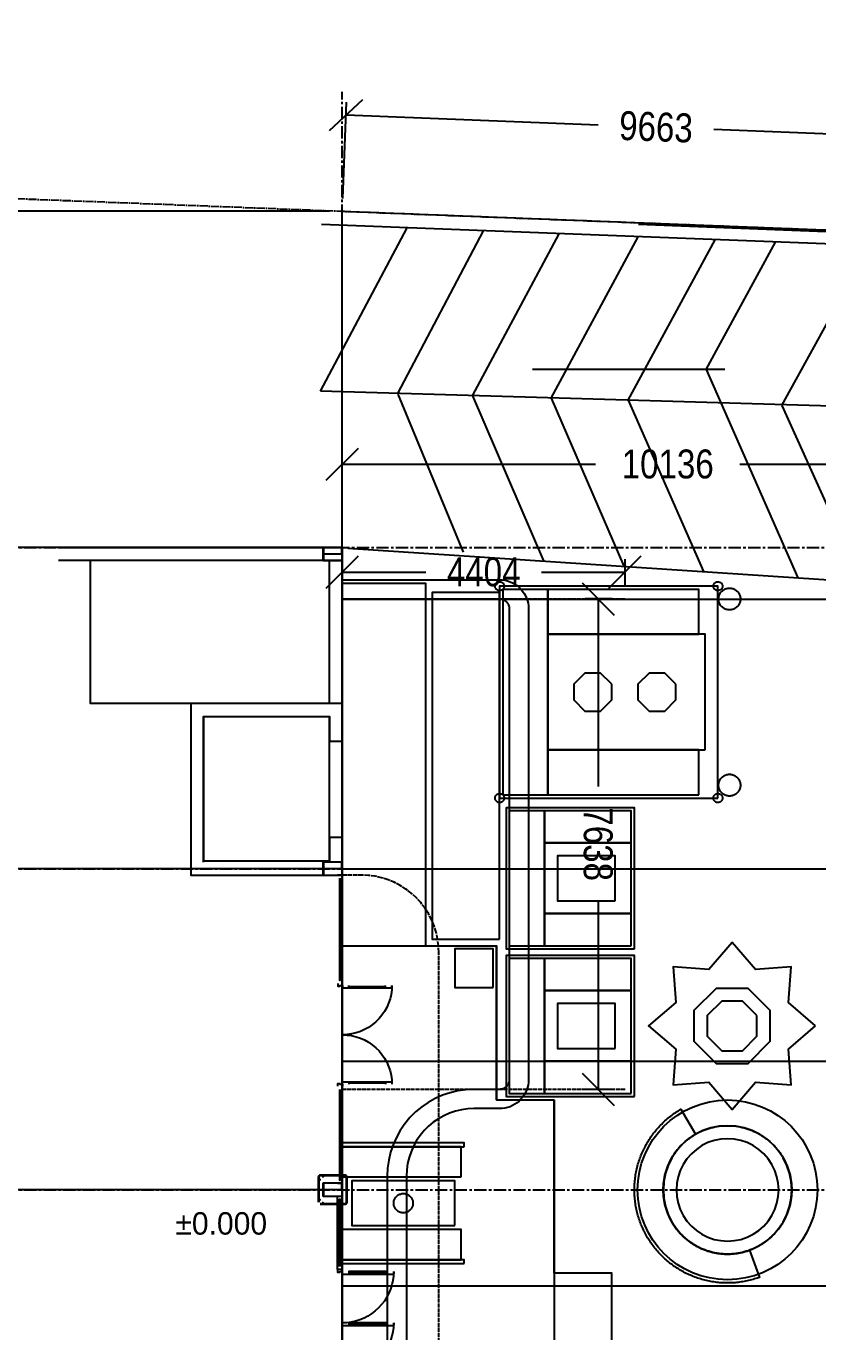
# Model space of a CAD drawing. Header units: millimetres. Extents: x -74219 to 26724, y -11313 to 45223.
# Drawn here: x -4925 to 7407, y 24885 to 45223 of the extents above; entities that cross this region are included whole.
import ezdxf

# ---------------------------------------------------------------- set-up
doc = ezdxf.new("R2010")
doc.units = ezdxf.units.MM
for name, pattern in [('CENTER', [5.08, 3.175, -0.635, 0.635, -0.635]), ('DASHDOT', [3.556, 2.54, -0.508, 0, -0.508]), ('DASHED', [1.524, 1.27, -0.254])]:
    doc.linetypes.add(name, pattern=pattern)
for name, color, linetype in [('SMK-ABOVE', 5, 'DASHED'), ('SMK-BLDG', 7, 'CONTINUOUS'), ('SMK-CONTEXT', 8, 'CONTINUOUS'), ('SMK-DIMS', 7, 'CONTINUOUS'), ('SMK-DOOR', 7, 'CONTINUOUS'), ('SMK-EXIST', 30, 'CONTINUOUS'), ('SMK-GLAZ', 5, 'CONTINUOUS'), ('SMK-GRID', 8, 'CENTER'), ('SMK-LEVEL', 7, 'CONTINUOUS'), ('SMK-LOT', 1, 'DASHDOT'), ('SMK-R9-FURN', 7, 'Continuous'), ('SMK-R9-ROOF', 34, 'Continuous'), ('SMK-R9-SERV', 4, 'Continuous'), ('SMK-R9-STEPS', 8, 'Continuous'), ('SMK-R9-TENT', 1, 'Continuous'), ('SMK-R9-TREE', 3, 'Continuous'), ('SMK-ZONE', 3, 'CONTINUOUS')]:
    doc.layers.add(name, color=color, linetype=linetype)
doc.styles.add('OpenSansCondensed-Light', font='OpenSansCondensed-Light.ttf')
doc.dimstyles.new('SMK200', dxfattribs={"dimtxt": 450, "dimasz": 300, "dimexe": 200, "dimexo": 200, "dimgap": 100, "dimtad": 1, "dimdec": 0, "dimtsz": 250, "dimcen": 2.5, "dimazin": 3, "dimtfac": 1, "dimtmove": 0, "dimatfit": 3})

# ---------------------------------------------------------------- blocks, each defined once
blk = doc.blocks.new('_OBLIQUE')
at = {"color": 0, "linetype": 'BYBLOCK'}
blk.add_line((-0.5, -0.5), (0.5, 0.5), dxfattribs=at)
blk = doc.blocks.new('*D5')
for p, q in [((-200, 27100), (-10800, 27100)), ((-10600, 25125), (-10600, 27100)), ((-10600, 21350), (-10600, 23325)), ((-200, 21350), (-10800, 21350))]:
    blk.add_line(p, q)
at = {"layer": 'Defpoints'}
for p in [(0, 27100), (-10600, 21350), (0, 21350)]:
    blk.add_point(p, dxfattribs=at)
at = {"layer": 'SMK-DIMS', "xscale": 500, "yscale": 500, "rotation": 90}
for p in [(-10600, 27100), (-10600, 21350)]:
    blk.add_blockref('_OBLIQUE', p, dxfattribs=at)
at = {"layer": 'SMK-DIMS', "insert": (-10600, 24225), "char_height": 450, "attachment_point": 5, "rotation": 90, "style": 'OpenSansCondensed-Light'}
blk.add_mtext('5750', dxfattribs=at)
blk = doc.blocks.new('*D6')
for p, q in [((-200, 32100), (-10800, 32100)), ((-10600, 30500), (-10600, 32100)), ((-10600, 27100), (-10600, 28700)), ((-200, 27100), (-10800, 27100))]:
    blk.add_line(p, q)
at = {"layer": 'Defpoints'}
for p in [(0, 32100), (-10600, 27100), (0, 27100)]:
    blk.add_point(p, dxfattribs=at)
at = {"layer": 'SMK-DIMS', "xscale": 500, "yscale": 500, "rotation": 90}
for p in [(-10600, 32100), (-10600, 27100)]:
    blk.add_blockref('_OBLIQUE', p, dxfattribs=at)
at = {"layer": 'SMK-DIMS', "insert": (-10600, 29600), "char_height": 450, "attachment_point": 5, "rotation": 90, "style": 'OpenSansCondensed-Light'}
blk.add_mtext('5000', dxfattribs=at)
blk = doc.blocks.new('*D7')
for p, q in [((-200, 37100), (-10800, 37100)), ((-10600, 35500), (-10600, 37100)), ((-10600, 32100), (-10600, 33700)), ((-200, 32100), (-10800, 32100))]:
    blk.add_line(p, q)
at = {"layer": 'Defpoints'}
for p in [(0, 37100), (-10600, 32100), (0, 32100)]:
    blk.add_point(p, dxfattribs=at)
at = {"layer": 'SMK-DIMS', "xscale": 500, "yscale": 500, "rotation": 90}
for p in [(-10600, 37100), (-10600, 32100)]:
    blk.add_blockref('_OBLIQUE', p, dxfattribs=at)
at = {"layer": 'SMK-DIMS', "insert": (-10600, 34600), "char_height": 450, "attachment_point": 5, "rotation": 90, "style": 'OpenSansCondensed-Light'}
blk.add_mtext('5000', dxfattribs=at)
blk = doc.blocks.new('*D8')
for p, q in [((-200, 42340.2), (-10800, 42340.2)), ((-10600, 40620.1), (-10600, 42340.2)), ((-10600, 37100), (-10600, 38820.1)), ((-200, 37100), (-10800, 37100))]:
    blk.add_line(p, q)
at = {"layer": 'Defpoints'}
for p in [(0, 42340.2), (-10600, 37100), (0, 37100)]:
    blk.add_point(p, dxfattribs=at)
at = {"layer": 'SMK-DIMS', "xscale": 500, "yscale": 500, "rotation": 90}
for p in [(-10600, 42340.2), (-10600, 37100)]:
    blk.add_blockref('_OBLIQUE', p, dxfattribs=at)
at = {"layer": 'SMK-DIMS', "insert": (-10600, 39720.1), "char_height": 450, "attachment_point": 5, "rotation": 90, "style": 'OpenSansCondensed-Light'}
blk.add_mtext('5240', dxfattribs=at)
blk = doc.blocks.new('*D9')
for p, q in [((-200, 42340.2), (-12100, 42340.2)), ((-11900, 22295.1), (-11900, 42340.2)), ((-11900, 0), (-11900, 20045.1)), ((-200, 0), (-12100, 0))]:
    blk.add_line(p, q)
at = {"layer": 'Defpoints'}
for p in [(0, 42340.2), (-11900, 0), (0, 0)]:
    blk.add_point(p, dxfattribs=at)
at = {"layer": 'SMK-DIMS', "xscale": 500, "yscale": 500, "rotation": 90}
for p in [(-11900, 42340.2), (-11900, 0)]:
    blk.add_blockref('_OBLIQUE', p, dxfattribs=at)
at = {"layer": 'SMK-DIMS', "insert": (-11900, 21170.1), "char_height": 450, "attachment_point": 5, "rotation": 90, "style": 'OpenSansCondensed-Light'}
blk.add_mtext('42340', dxfattribs=at)
blk = doc.blocks.new('*D10')
for p, q in [((0, 37300), (0, 38600)), ((10136, 37300), (10136, 38600)), ((0, 38400), (3943, 38400)), ((6193, 38400), (10136, 38400))]:
    blk.add_line(p, q)
at = {"layer": 'Defpoints'}
for p in [(0, 38400), (0, 37100), (10136, 37100)]:
    blk.add_point(p, dxfattribs=at)
at = {"layer": 'SMK-DIMS', "xscale": 500, "yscale": 500}
for p in [(0, 38400), (10136, 38400)]:
    blk.add_blockref('_OBLIQUE', p, dxfattribs=at)
at = {"layer": 'SMK-DIMS', "insert": (5068, 38400), "char_height": 450, "attachment_point": 5, "style": 'OpenSansCondensed-Light'}
blk.add_mtext('10136', dxfattribs=at)
blk = doc.blocks.new('*D13')
for p, q in [((8, 42540), (66, 44039)), ((58, 43839), (3987, 43686)), ((5786, 43617), (9714, 43464)), ((9664, 42165), (9722, 43664))]:
    blk.add_line(p, q)
at = {"layer": 'Defpoints'}
for p in [(58, 43839), (0, 42340), (9656, 41965)]:
    blk.add_point(p, dxfattribs=at)
at = {"layer": 'SMK-DIMS', "xscale": 500, "yscale": 500, "rotation": -2.224565208188413}
for p in [(58, 43839), (9714, 43464)]:
    blk.add_blockref('_OBLIQUE', p, dxfattribs=at)
at = {"layer": 'SMK-DIMS', "insert": (4886, 43652), "char_height": 450, "attachment_point": 5, "rotation": 357.7754, "style": 'OpenSansCondensed-Light'}
blk.add_mtext('9663', dxfattribs=at)
blk = doc.blocks.new('*D18')
for p, q in [((-0.4, 36500.2), (-0.4, 36920.2)), ((4403.1, 36500.2), (4403.1, 36920.2)), ((-0.4, 36720.2), (1301.35, 36720.2)), ((3101.35, 36720.2), (4403.1, 36720.2))]:
    blk.add_line(p, q)
at = {"layer": 'Defpoints'}
for p in [(-0.4, 36720.2), (-0.4, 36300.2), (4403.1, 36300.2)]:
    blk.add_point(p, dxfattribs=at)
at = {"layer": 'SMK-DIMS', "xscale": 500, "yscale": 500}
for p in [(-0.4, 36720.2), (4403.1, 36720.2)]:
    blk.add_blockref('_OBLIQUE', p, dxfattribs=at)
at = {"layer": 'SMK-DIMS', "insert": (2201.35, 36720.2), "char_height": 450, "attachment_point": 5, "style": 'OpenSansCondensed-Light'}
blk.add_mtext('4404', dxfattribs=at)
blk = doc.blocks.new('*D19')
for p, q in [((4203.1, 36300.2), (3783.1, 36300.2)), ((3983.1, 36300.2), (3983.1, 33381.35)), ((3983.1, 31581.35), (3983.1, 28662.5)), ((4203.1, 28662.5), (3783.1, 28662.5))]:
    blk.add_line(p, q)
at = {"layer": 'Defpoints'}
for p in [(3983.1, 36300.2), (4403.1, 36300.2), (4403.1, 28662.5)]:
    blk.add_point(p, dxfattribs=at)
at = {"layer": 'SMK-DIMS', "xscale": 500, "yscale": 500, "rotation": -90}
for p in [(3983.1, 36300.2), (3983.1, 28662.5)]:
    blk.add_blockref('_OBLIQUE', p, dxfattribs=at)
at = {"layer": 'SMK-DIMS', "insert": (3983.1, 32481.35), "char_height": 450, "attachment_point": 5, "rotation": 270, "style": 'OpenSansCondensed-Light'}
blk.add_mtext('7638', dxfattribs=at)

msp = doc.modelspace()

# ---------------------------------------------------------------- linework, layer by layer
at = {"layer": 'SMK-ABOVE', "ltscale": 50}
for points in [[(4403.1, 28662.5), (3.1, 28662.5), (-0.4, 36300.2), (4399.6, 36300.2)], [(1501.6, 5300.3), (1501.6, 30800.3), (1497, 30904.9), (1483.4, 31008.7), (1460.7, 31110.9), (1429.2, 31210.7), (1389.2, 31307.4), (1340.8, 31400.3), (1284.6, 31488.6), (1220.8, 31571.6), (1150.1, 31648.8), (1072.9, 31719.5), (989.9, 31783.3), (901.6, 31839.5), (808.7, 31887.9), (712, 31927.9), (612.2, 31959.4), (510, 31982.1), (406.2, 31995.7), (301.6, 32000.3), (-0.4, 32000.3)]]:
    msp.add_lwpolyline(points, dxfattribs=at)
at = {"layer": 'SMK-BLDG'}
for points in [[(-4420.4, 37099.6), (-0.4, 37099.8), (-0.4, 36900.2), (-4420.4, 36900)], [(-300.4, 36899.8), (-0.4, 36899.8), (-0.4, 37099.8), (-300.4, 37099.8)], [(-0.4, 36900.2), (-0.4, 34670.2), (-3920.4, 34670.2), (-3920.4, 36900.2)], [(-0.4, 34670.5), (-200.4, 34670.5), (-200.4, 36900), (-0.4, 36900)], [(-2160.4, 32200), (-2160.4, 34470.5), (-200.4, 34470.5), (-200.4, 34085.5), (-0.4, 34085.5), (-0.4, 34670.5), (-2360.4, 34670.5), (-2360.4, 32000), (-0.4, 32000), (-0.4, 32585), (-200.4, 32585), (-200.4, 32200)], [(-2160.4, 34450.3), (-2160.4, 32220.3), (-200.4, 32220.3), (-200.4, 34450.3)], [(-300.4, 31999.8), (-0.4, 31999.8), (-0.4, 32199.8), (-300.4, 32199.8)], [(-75.4, 27200), (-0.4, 27200), (-0.4, 32000), (-75.4, 32000)], [(-0.4, 32000), (-0.4, 4100)], [(-300.4, 26999.8), (-0.4, 26999.8), (-0.4, 27199.8), (-300.4, 27199.8)], [(-0.4, 25855), (-75.4, 25855), (-75.4, 26999.8), (-0.4, 26999.8)]]:
    msp.add_lwpolyline(points, dxfattribs=at)
at = {"layer": 'SMK-CONTEXT'}
for points in [[(9676.6, 41747.6), (-323.4, 42130.9)], [(4612.8, 42139.3), (9657, 41943.4)], [(-339, 39539.5), (1010.2, 42079.1)], [(865.5, 39500.4), (2197, 42033)], [(2026.1, 39466.2), (3378.9, 41987.1)], [(3253.6, 39430.1), (4607.1, 41939.4)], [(4451.7, 39394.8), (5804.7, 41892.9)], [(5665.1, 39873.8), (6744.9, 41856.3)], [(6843.6, 39313.8), (8217.3, 41799.2)], [(5959.9, 39873.8), (2959.8, 39873.8)], [(5665.1, 39873.8), (7093.8, 36631.9)], [(9924.1, 39233.8), (-337.5, 39535.7)], [(865.1, 39489.3), (1882.7, 37031.1)], [(2026.1, 39466.2), (3134.2, 36896.7)], [(3253.6, 39430.1), (4382, 36809.3)], [(4451.7, 39394.8), (5627.8, 36727.8)], [(6843.6, 39313.8), (8087.5, 36566.9)], [(83.6, 37090.5), (8685, 36527.8)]]:
    msp.add_lwpolyline(points, dxfattribs=at)
at = {"layer": 'SMK-DOOR'}
for points in [[(-71.9, 30312.5), (-71.9, 30272.5), (-36.9, 30272.5), (-36.9, 30282.5), (3.1, 30282.5), (3.1, 30312.5)], [(3.1, 30282.5), (3.1, 30242.5), (773.1, 30242.5), (773.1, 30282.5)], [(773.1, 30282.5), (769.8, 30211.5), (760, 30141), (743.7, 30071.8), (721.1, 30004.4), (692.4, 29939.3), (657.8, 29877.2), (617.6, 29818.5), (572.2, 29763.8), (521.9, 29713.5), (467.2, 29668), (408.5, 29627.9), (346.3, 29593.2), (281.3, 29564.5), (213.8, 29541.9), (144.6, 29525.6), (74.2, 29515.8), (3.1, 29512.5)], [(103.1, 30242.5), (103.1, 30282.5)], [(103.1, 30262.5), (673.1, 30262.5)], [(673.1, 30242.5), (673.1, 30282.5)], [(3.1, 29512.5), (74.2, 29509.2), (144.6, 29499.4), (213.8, 29483.1), (281.3, 29460.5), (346.3, 29431.8), (408.5, 29397.2), (467.2, 29357), (521.9, 29311.6), (572.2, 29261.3), (617.6, 29206.5), (657.8, 29147.9), (692.4, 29085.7), (721.1, 29020.7), (743.7, 28953.2), (760, 28884), (769.8, 28813.6), (773.1, 28742.5)], [(-71.9, 28712.5), (-71.9, 28752.5), (-36.9, 28752.5), (-36.9, 28742.5), (3.1, 28742.5), (3.1, 28712.5)], [(3.1, 28742.5), (3.1, 28782.5), (773.1, 28782.5), (773.1, 28742.5)], [(103.1, 28782.5), (103.1, 28742.5)], [(103.1, 28762.5), (673.1, 28762.5)], [(673.1, 28782.5), (673.1, 28742.5)], [(-75.4, 25855), (-75.4, 25815), (-40.4, 25815), (-40.4, 25825), (-0.4, 25825), (-0.4, 25855)], [(-0.4, 25825), (-0.4, 25785), (799.6, 25785), (799.6, 25825)], [(799.6, 25825), (796.5, 25755.3), (787.4, 25686.1), (772.3, 25618), (751.3, 25551.4), (724.6, 25486.9), (692.4, 25425), (654.9, 25366.2), (612.4, 25310.8), (565.3, 25259.3), (513.8, 25212.2), (458.4, 25169.7), (399.6, 25132.2), (337.7, 25100), (273.2, 25073.3), (206.6, 25052.3), (138.5, 25037.2), (69.3, 25028.1), (-0.4, 25025)], [(699.6, 25785), (699.6, 25825), (99.6, 25825), (99.6, 25785)], [(99.6, 25805), (699.6, 25805)], [(-0.4, 25025), (-0.4, 24985), (799.6, 24985), (799.6, 25025)], [(799.6, 25025), (796.5, 24955.3), (787.4, 24886.1), (772.3, 24818), (751.3, 24751.4), (724.6, 24686.9), (692.4, 24625), (654.9, 24566.2), (612.4, 24510.8), (565.3, 24459.3), (513.8, 24412.2), (458.4, 24369.7), (399.6, 24332.2), (337.7, 24300), (273.2, 24273.3), (206.6, 24252.3), (138.5, 24237.2), (69.3, 24228.1), (-0.4, 24225)], [(699.6, 24985), (699.6, 25025), (99.6, 25025), (99.6, 24985)], [(99.6, 25005), (699.6, 25005)]]:
    msp.add_lwpolyline(points, dxfattribs=at)
at = {"layer": 'SMK-EXIST'}
for points in [[(-0.4, 36600.2), (2449.6, 36600.2), (2491.1, 36598.3), (2532.3, 36592.6), (2572.7, 36583.1), (2612.1, 36569.9), (2650.2, 36553.1), (2686.5, 36532.8), (2720.8, 36509.4), (2752.8, 36482.8), (2782.1, 36453.4), (2808.7, 36421.4), (2832.2, 36387.1), (2852.4, 36350.8), (2869.2, 36312.8), (2882.4, 36273.4), (2891.9, 36232.9), (2897.7, 36191.8), (2899.6, 36150.2), (2899.6, 28812.5), (2897.7, 28771), (2891.9, 28729.8), (2882.4, 28689.4), (2869.2, 28650), (2852.4, 28611.9), (2832.2, 28575.6), (2808.7, 28541.3), (2782.1, 28509.4), (2752.8, 28480), (2720.8, 28453.4), (2686.5, 28429.9), (2650.2, 28409.7), (2612.1, 28392.9), (2572.7, 28379.7), (2532.3, 28370.2), (2491.1, 28364.4), (2449.6, 28362.5), (2049.6, 28362.5), (1952.7, 28358), (1856.7, 28344.6), (1762.2, 28322.4), (1670.3, 28291.6), (1581.6, 28252.4), (1496.8, 28205.2), (1416.8, 28150.4), (1342.2, 28088.5), (1273.6, 28019.9), (1211.7, 27945.3), (1156.9, 27865.3), (1109.7, 27780.5), (1070.5, 27691.8), (1039.7, 27599.9), (1017.5, 27505.5), (1004.1, 27409.4), (999.6, 27312.5), (999.6, 22299.8)], [(-0.4, 36300.2), (2449.6, 36300.2), (2462.7, 36299.7), (2475.6, 36298), (2488.4, 36295.1), (2500.9, 36291.2), (2513, 36286.2), (2524.6, 36280.1), (2535.6, 36273.1), (2546, 36265.1), (2555.7, 36256.3), (2564.5, 36246.7), (2572.5, 36236.3), (2579.5, 36225.2), (2585.5, 36213.6), (2590.5, 36201.5), (2594.5, 36189.1), (2597.3, 36176.3), (2599, 36163.3), (2599.6, 36150.2), (2599.6, 28812.5), (2599, 28799.4), (2597.3, 28786.5), (2594.5, 28773.7), (2590.5, 28761.2), (2585.5, 28749.1), (2579.5, 28737.5), (2572.5, 28726.5), (2564.5, 28716.1), (2555.7, 28706.5), (2546, 28697.6), (2535.6, 28689.6), (2524.6, 28682.6), (2513, 28676.6), (2500.9, 28671.6), (2488.4, 28667.6), (2475.6, 28664.8), (2462.7, 28663.1), (2449.6, 28662.5), (2049.6, 28662.5), (1925, 28656.8), (1801.5, 28639.5), (1680.1, 28611), (1561.9, 28571.4), (1447.8, 28521), (1338.9, 28460.3), (1236, 28389.8), (1140.1, 28310.2), (1051.9, 28222), (972.3, 28126.1), (901.8, 28023.2), (841.1, 27914.3), (790.8, 27800.2), (751.1, 27682), (722.6, 27560.6), (705.3, 27437.1), (699.6, 27312.5), (699.6, 22299.8)]]:
    msp.add_lwpolyline(points, dxfattribs=at)
for points in [[(6999.8, 27096.4), (6991.3, 27226.9), (6965.8, 27355.2), (6923.7, 27479.1), (6865.9, 27596.4), (6793.2, 27705.2), (6706.9, 27803.5), (6608.6, 27889.7), (6499.8, 27962.4), (6382.5, 28020.3), (6258.7, 28062.3), (6130.4, 28087.8), (5999.8, 28096.4), (5869.3, 28087.8), (5741, 28062.3), (5617.2, 28020.3), (5499.8, 27962.4), (5391.1, 27889.7), (5292.7, 27803.5), (5206.5, 27705.2), (5133.8, 27596.4), (5076, 27479.1), (5033.9, 27355.2), (5008.4, 27226.9), (4999.8, 27096.4), (5008.4, 26965.9), (5033.9, 26837.6), (5076, 26713.7), (5133.8, 26596.4), (5206.5, 26487.6), (5292.7, 26389.3), (5391.1, 26303), (5499.8, 26230.4), (5617.2, 26172.5), (5741, 26130.5), (5869.3, 26105), (5999.8, 26096.4), (6130.4, 26105), (6258.7, 26130.5), (6382.5, 26172.5), (6499.8, 26230.4), (6608.6, 26303), (6706.9, 26389.3), (6793.2, 26487.6), (6865.9, 26596.4), (6923.7, 26713.7), (6965.8, 26837.6), (6991.3, 26965.9)], [(6796.6, 27096.4), (6789.8, 27200.4), (6769.5, 27302.6), (6736, 27401.3), (6689.9, 27494.8), (6632, 27581.4), (6563.2, 27659.8), (6484.9, 27728.5), (6398.2, 27786.4), (6304.7, 27832.5), (6206.1, 27866), (6103.8, 27886.4), (5999.8, 27893.2), (5895.8, 27886.4), (5793.6, 27866), (5694.9, 27832.5), (5601.4, 27786.4), (5514.8, 27728.5), (5436.4, 27659.8), (5367.7, 27581.4), (5309.8, 27494.8), (5263.7, 27401.3), (5230.2, 27302.6), (5209.9, 27200.4), (5203.1, 27096.4), (5209.9, 26992.4), (5230.2, 26890.2), (5263.7, 26791.5), (5309.8, 26698), (5367.7, 26611.3), (5436.4, 26533), (5514.8, 26464.3), (5601.4, 26406.4), (5694.9, 26360.3), (5793.6, 26326.8), (5895.8, 26306.4), (5999.8, 26299.6), (6103.8, 26306.4), (6206.1, 26326.8), (6304.7, 26360.3), (6398.2, 26406.4), (6484.9, 26464.3), (6563.2, 26533), (6632, 26611.3), (6689.9, 26698), (6736, 26791.5), (6769.5, 26890.2), (6789.8, 26992.4)]]:
    msp.add_lwpolyline(points, close=True, dxfattribs=at)
at = {"layer": 'SMK-GLAZ'}
for points in [[(-9.4, 36996.8), (-291.4, 36996.8), (-291.4, 36899.8), (-300.4, 36899.8), (-300.4, 37099.8), (-291.4, 37099.8), (-291.4, 37002.8), (-9.4, 37002.8), (-9.4, 37099.8), (-0.4, 37099.8), (-0.4, 36899.8), (-9.4, 36899.8)], [(-9.4, 32096.8), (-291.4, 32096.8), (-291.4, 31999.8), (-300.4, 31999.8), (-300.4, 32199.8), (-291.4, 32199.8), (-291.4, 32102.8), (-9.4, 32102.8), (-9.4, 32199.8), (-0.4, 32199.8), (-0.4, 31999.8), (-9.4, 31999.8)], [(-42.9, 31949.8), (-42.9, 30362.5), (-32.9, 30362.5), (-32.9, 31949.8)], [(-42.9, 28662.5), (-42.9, 27250), (-32.9, 27250), (-32.9, 28662.5)], [(-345.4, 26874.8), (44.6, 26874.8), (47.2, 26874.9), (49.8, 26875.3), (52.4, 26875.8), (54.8, 26876.6), (57.3, 26877.6), (59.6, 26878.8), (61.8, 26880.2), (63.9, 26881.8), (65.8, 26883.6), (67.6, 26885.5), (69.2, 26887.6), (70.6, 26889.8), (71.8, 26892.1), (72.8, 26894.5), (73.6, 26897), (74.1, 26899.6), (74.5, 26902.2), (74.6, 26904.8), (74.6, 27294.8), (74.5, 27297.4), (74.1, 27300), (73.6, 27302.6), (72.8, 27305.1), (71.8, 27307.5), (70.6, 27309.8), (69.2, 27312), (67.6, 27314.1), (65.8, 27316), (63.9, 27317.8), (61.8, 27319.4), (59.6, 27320.8), (57.3, 27322), (54.8, 27323), (52.4, 27323.8), (49.8, 27324.3), (47.2, 27324.7), (44.6, 27324.8), (-345.4, 27324.8), (-348, 27324.7), (-350.6, 27324.3), (-353.2, 27323.8), (-355.7, 27323), (-358.1, 27322), (-360.4, 27320.8), (-362.6, 27319.4), (-364.7, 27317.8), (-366.6, 27316), (-368.4, 27314.1), (-370, 27312), (-371.4, 27309.8), (-372.6, 27307.5), (-373.6, 27305.1), (-374.4, 27302.6), (-375, 27300), (-375.3, 27297.4), (-375.4, 27294.8), (-375.4, 26904.8)], [(-345.4, 26882.8), (44.6, 26882.8), (46.5, 26882.9), (48.4, 26883.1), (50.3, 26883.6), (52.1, 26884.1), (53.9, 26884.9), (55.6, 26885.8), (57.2, 26886.8), (58.7, 26888), (60.1, 26889.2), (61.4, 26890.7), (62.6, 26892.2), (63.6, 26893.8), (64.5, 26895.5), (65.3, 26897.3), (65.8, 26899.1), (66.3, 26901), (66.5, 26902.9), (66.6, 26904.8), (66.6, 27294.8), (66.5, 27296.7), (66.3, 27298.6), (65.8, 27300.5), (65.3, 27302.3), (64.5, 27304.1), (63.6, 27305.8), (62.6, 27307.4), (61.4, 27308.9), (60.1, 27310.4), (58.7, 27311.7), (57.2, 27312.8), (55.6, 27313.9), (53.9, 27314.7), (52.1, 27315.5), (50.3, 27316.1), (48.4, 27316.5), (46.5, 27316.7), (44.6, 27316.8), (-345.4, 27316.8), (-347.3, 27316.7), (-349.2, 27316.5), (-351.1, 27316.1), (-352.9, 27315.5), (-354.7, 27314.7), (-356.4, 27313.9), (-358, 27312.8), (-359.6, 27311.7), (-361, 27310.4), (-362.3, 27308.9), (-363.4, 27307.4), (-364.5, 27305.8), (-365.4, 27304.1), (-366.1, 27302.3), (-366.7, 27300.5), (-367.1, 27298.6), (-367.3, 27296.7), (-367.4, 27294.8), (-367.4, 26904.8)], [(-364.4, 27263.9), (-350.4, 27263.9), (-350.4, 27249.9), (-364.4, 27249.9)], [(-314.4, 27316.8), (-300.4, 27316.8), (-300.4, 27302.8), (-314.4, 27302.8)], [(-250.4, 27316.8), (-250.4, 27324.8)], [(-250.4, 27316.8), (-250.4, 27324.8)], [(-247.4, 27316.8), (-247.4, 27324.8)], [(-247.4, 27316.8), (-247.4, 27324.8)], [(-53.4, 27316.8), (-53.4, 27324.8)], [(-53.4, 27316.8), (-53.4, 27324.8)], [(-50.4, 27316.8), (-50.4, 27324.8)], [(-50.4, 27316.8), (-50.4, 27324.8)], [(13.6, 27316.8), (-0.4, 27316.8), (-0.4, 27302.8), (13.6, 27302.8)], [(49.6, 27263.9), (63.6, 27263.9), (63.6, 27249.9), (49.6, 27249.9)], [(-9.4, 27096.8), (-291.4, 27096.8), (-291.4, 26999.8), (-300.4, 26999.8), (-300.4, 27199.8), (-291.4, 27199.8), (-291.4, 27102.8), (-9.4, 27102.8), (-9.4, 27199.8), (-0.4, 27199.8), (-0.4, 26999.8), (-9.4, 26999.8)], [(66.6, 27199.8), (74.6, 27199.8)], [(66.6, 27196.8), (74.6, 27196.8)], [(-364.4, 26949.8), (-350.4, 26949.8), (-350.4, 26935.8), (-364.4, 26935.8)], [(-314.4, 26882.9), (-300.4, 26882.9), (-300.4, 26896.9), (-314.4, 26896.9)], [(-250.4, 26882.8), (-250.4, 26874.8)], [(-250.4, 26882.8), (-250.4, 26874.8)], [(-247.4, 26882.8), (-247.4, 26874.8)], [(-247.4, 26882.8), (-247.4, 26874.8)], [(-53.4, 26882.8), (-53.4, 26874.8)], [(-53.4, 26882.8), (-53.4, 26874.8)], [(-50.4, 26882.8), (-50.4, 26874.8)], [(-50.4, 26882.8), (-50.4, 26874.8)], [(-42.9, 25905), (-42.9, 26950), (-32.9, 26950), (-32.9, 25905)], [(13.6, 26882.9), (-0.4, 26882.9), (-0.4, 26896.9), (13.6, 26896.9)], [(49.6, 26949.8), (63.6, 26949.8), (63.6, 26935.8), (49.6, 26935.8)], [(66.6, 27002.8), (74.6, 27002.8)], [(66.6, 26999.8), (74.6, 26999.8)]]:
    msp.add_lwpolyline(points, dxfattribs=at)
at = {"layer": 'SMK-GRID', "ltscale": 60}
for p, q in [((0, -5600), (0, 44200)), ((-14100, 37100), (15500, 37100)), ((-14100, 32100), (15500, 32100)), ((-14100, 27100), (15500, 27100))]:
    msp.add_line(p, q, dxfattribs=at)
at = {"layer": 'SMK-LOT', "ltscale": 50}
msp.add_lwpolyline([(-74219, 45222.9), (9656.2, 41965.1), (14057.3, -2684.6), (118.1, -6151.6), (-2408.5, -1837), (-5432.8, -1692.1), (-9138.8, -3360.4)], dxfattribs=at)
at = {"layer": 'SMK-R9-FURN'}
for points in [[(4550, 30850), (4550, 33050), (2550, 33050), (2550, 30850)], [(3150, 30900), (3150, 33000), (2600, 33000), (2600, 30900)], [(4500, 32500), (4500, 33000), (3150, 33000), (3150, 32500)], [(4500, 31400), (4500, 32500), (3150, 32500), (3150, 31400)], [(4250, 31600), (4250, 32300), (3350, 32300), (3350, 31600)], [(4500, 30900), (4500, 31400), (3150, 31400), (3150, 30900)], [(4550, 28550), (4550, 30750), (2550, 30750), (2550, 28550)], [(3150, 28600), (3150, 30700), (2600, 30700), (2600, 28600)], [(4500, 30200), (4500, 30700), (3150, 30700), (3150, 30200)], [(4500, 29100), (4500, 30200), (3150, 30200), (3150, 29100)], [(4250, 29300), (4250, 30000), (3350, 30000), (3350, 29300)], [(4500, 28600), (4500, 29100), (3150, 29100), (3150, 28600)], [(1900, 27770), (1900, 27830), (0, 27830), (0, 27770)], [(1850, 27300), (1850, 27770), (0, 27770), (0, 27300)], [(1750, 26540), (1750, 27240), (150, 27240), (150, 26540)], [(1100, 26890), (1099.5, 26878.2), (1098.2, 26866.5), (1095.9, 26855), (1092.7, 26843.6), (1088.6, 26832.6), (1083.7, 26821.9), (1077.9, 26811.6), (1071.4, 26801.8), (1064.1, 26792.6), (1056.1, 26783.9), (1047.4, 26775.9), (1038.2, 26768.6), (1028.4, 26762.1), (1018.1, 26756.3), (1007.4, 26751.4), (996.4, 26747.3), (985, 26744.1), (973.5, 26741.8), (961.8, 26740.5), (950, 26740), (938.2, 26740.5), (926.5, 26741.8), (915, 26744.1), (903.6, 26747.3), (892.6, 26751.4), (881.9, 26756.3), (871.6, 26762.1), (861.8, 26768.6), (852.6, 26775.9), (843.9, 26783.9), (835.9, 26792.6), (828.6, 26801.8), (822.1, 26811.6), (816.3, 26821.9), (811.4, 26832.6), (807.3, 26843.6), (804.1, 26855), (801.8, 26866.5), (800.5, 26878.2), (800, 26890), (800.5, 26901.8), (801.8, 26913.5), (804.1, 26925), (807.3, 26936.4), (811.4, 26947.4), (816.3, 26958.1), (822.1, 26968.4), (828.6, 26978.2), (835.9, 26987.4), (843.9, 26996.1), (852.6, 27004.1), (861.8, 27011.4), (871.6, 27017.9), (881.9, 27023.7), (892.6, 27028.6), (903.6, 27032.7), (915, 27035.9), (926.5, 27038.2), (938.2, 27039.5), (950, 27040), (961.8, 27039.5), (973.5, 27038.2), (985, 27035.9), (996.4, 27032.7), (1007.4, 27028.6), (1018.1, 27023.7), (1028.4, 27017.9), (1038.2, 27011.4), (1047.4, 27004.1), (1056.1, 26996.1), (1064.1, 26987.4), (1071.4, 26978.2), (1077.9, 26968.4), (1083.7, 26958.1), (1088.6, 26947.4), (1092.7, 26936.4), (1095.9, 26925), (1098.2, 26913.5), (1099.5, 26901.8)], [(1850, 26010), (1850, 26480), (0, 26480), (0, 26010)], [(1900, 25950), (1900, 26010), (0, 26010), (0, 25950)]]:
    msp.add_lwpolyline(points, close=True, dxfattribs=at)
at = {"layer": 'SMK-R9-ROOF'}
for p, q in [((0, 36300), (9464.6, 36300)), ((0, 32100), (9878.6, 32100)), ((0, 29100), (10174.3, 29100)), ((0, 25600), (10519.3, 25600))]:
    msp.add_line(p, q, dxfattribs=at)
msp.add_circle((5999, 27097), 1400, dxfattribs=at)
at = {"layer": 'SMK-R9-SERV'}
msp.add_lwpolyline([(2350, 30250), (2350, 30850), (1750, 30850), (1750, 30250)], close=True, dxfattribs=at)
at = {"layer": 'SMK-R9-STEPS'}
for p, q in [((1300, 30900), (1300, 36540)), ((1300, 30900), (2400, 30900)), ((2400, 28500), (2400, 30900)), ((2400, 28500), (3300, 28500)), ((3300, 25800), (3300, 28500))]:
    msp.add_line(p, q, dxfattribs=at)
for points in [[(1300, 30900), (1300, 36540), (0, 36540), (0, 30900)], [(3300, 28500), (3300, 15300), (0, 15300), (0, 28500), (0, 30900), (2400, 30900), (2400, 28500)], [(4200, 24300), (4200, 25800), (3300, 25800), (3300, 24300)]]:
    msp.add_lwpolyline(points, close=True, dxfattribs=at)
at = {"layer": 'SMK-R9-TENT'}
for points in [[(2520, 36500), (2519.7, 36493.1), (2518.7, 36486.3), (2517, 36479.7), (2514.7, 36473.2), (2511.7, 36467), (2508.2, 36461.1), (2504.1, 36455.6), (2499.5, 36450.5), (2494.4, 36445.9), (2488.9, 36441.8), (2483, 36438.3), (2476.8, 36435.3), (2470.3, 36433), (2463.7, 36431.3), (2456.9, 36430.3), (2450, 36430), (2443.1, 36430.3), (2436.3, 36431.3), (2429.7, 36433), (2423.2, 36435.3), (2417, 36438.3), (2411.1, 36441.8), (2405.6, 36445.9), (2400.5, 36450.5), (2395.9, 36455.6), (2391.8, 36461.1), (2388.3, 36467), (2385.3, 36473.2), (2383, 36479.7), (2381.3, 36486.3), (2380.3, 36493.1), (2380, 36500), (2380.3, 36506.9), (2381.3, 36513.7), (2383, 36520.3), (2385.3, 36526.8), (2388.3, 36533), (2391.8, 36538.9), (2395.9, 36544.4), (2400.5, 36549.5), (2405.6, 36554.1), (2411.1, 36558.2), (2417, 36561.7), (2423.2, 36564.7), (2429.7, 36567), (2436.3, 36568.7), (2443.1, 36569.7), (2450, 36570), (2456.9, 36569.7), (2463.7, 36568.7), (2470.3, 36567), (2476.8, 36564.7), (2483, 36561.7), (2488.9, 36558.2), (2494.4, 36554.1), (2499.5, 36549.5), (2504.1, 36544.4), (2508.2, 36538.9), (2511.7, 36533), (2514.7, 36526.8), (2517, 36520.3), (2518.7, 36513.7), (2519.7, 36506.9)], [(5850, 33200), (5850, 36500), (2450, 36500), (2450, 33200)], [(3200, 33250), (3200, 36450), (2500, 36450), (2500, 33250)], [(5550, 35750), (5550, 36450), (3200, 36450), (3200, 35750)], [(5920, 36500), (5919.7, 36493.1), (5918.7, 36486.3), (5917, 36479.7), (5914.7, 36473.2), (5911.7, 36467), (5908.2, 36461.1), (5904.1, 36455.6), (5899.5, 36450.5), (5894.4, 36445.9), (5888.9, 36441.8), (5883, 36438.3), (5876.8, 36435.3), (5870.3, 36433), (5863.7, 36431.3), (5856.9, 36430.3), (5850, 36430), (5843.1, 36430.3), (5836.3, 36431.3), (5829.7, 36433), (5823.2, 36435.3), (5817, 36438.3), (5811.1, 36441.8), (5805.6, 36445.9), (5800.5, 36450.5), (5795.9, 36455.6), (5791.8, 36461.1), (5788.3, 36467), (5785.3, 36473.2), (5783, 36479.7), (5781.3, 36486.3), (5780.3, 36493.1), (5780, 36500), (5780.3, 36506.9), (5781.3, 36513.7), (5783, 36520.3), (5785.3, 36526.8), (5788.3, 36533), (5791.8, 36538.9), (5795.9, 36544.4), (5800.5, 36549.5), (5805.6, 36554.1), (5811.1, 36558.2), (5817, 36561.7), (5823.2, 36564.7), (5829.7, 36567), (5836.3, 36568.7), (5843.1, 36569.7), (5850, 36570), (5856.9, 36569.7), (5863.7, 36568.7), (5870.3, 36567), (5876.8, 36564.7), (5883, 36561.7), (5888.9, 36558.2), (5894.4, 36554.1), (5899.5, 36549.5), (5904.1, 36544.4), (5908.2, 36538.9), (5911.7, 36533), (5914.7, 36526.8), (5917, 36520.3), (5918.7, 36513.7), (5919.7, 36506.9)], [(6200, 36300), (6199.5, 36286.7), (6197.9, 36273.4), (6195.3, 36260.3), (6191.7, 36247.5), (6187.1, 36234.9), (6181.5, 36222.8), (6174.9, 36211.2), (6167.5, 36200.1), (6159.3, 36189.6), (6150.2, 36179.8), (6140.4, 36170.7), (6129.9, 36162.5), (6118.8, 36155.1), (6107.2, 36148.5), (6095.1, 36142.9), (6082.5, 36138.3), (6069.7, 36134.7), (6056.6, 36132.1), (6043.3, 36130.5), (6030, 36130), (6016.7, 36130.5), (6003.4, 36132.1), (5990.3, 36134.7), (5977.5, 36138.3), (5964.9, 36142.9), (5952.8, 36148.5), (5941.2, 36155.1), (5930.1, 36162.5), (5919.6, 36170.7), (5909.8, 36179.8), (5900.7, 36189.6), (5892.5, 36200.1), (5885.1, 36211.2), (5878.5, 36222.8), (5872.9, 36234.9), (5868.3, 36247.5), (5864.7, 36260.3), (5862.1, 36273.4), (5860.5, 36286.7), (5860, 36300), (5860.5, 36313.3), (5862.1, 36326.6), (5864.7, 36339.7), (5868.3, 36352.5), (5872.9, 36365.1), (5878.5, 36377.2), (5885.1, 36388.8), (5892.5, 36399.9), (5900.7, 36410.4), (5909.8, 36420.2), (5919.6, 36429.3), (5930.1, 36437.5), (5941.2, 36444.9), (5952.8, 36451.5), (5964.9, 36457.1), (5977.5, 36461.7), (5990.3, 36465.3), (6003.4, 36467.9), (6016.7, 36469.5), (6030, 36470), (6043.3, 36469.5), (6056.6, 36467.9), (6069.7, 36465.3), (6082.5, 36461.7), (6095.1, 36457.1), (6107.2, 36451.5), (6118.8, 36444.9), (6129.9, 36437.5), (6140.4, 36429.3), (6150.2, 36420.2), (6159.3, 36410.4), (6167.5, 36399.9), (6174.9, 36388.8), (6181.5, 36377.2), (6187.1, 36365.1), (6191.7, 36352.5), (6195.3, 36339.7), (6197.9, 36326.6), (6199.5, 36313.3)], [(5650, 33950), (5650, 35750), (3200, 35750), (3200, 33950)], [(4195.6, 34972.5), (4022.5, 35145.6), (3777.5, 35145.6), (3604.4, 34972.5), (3604.4, 34727.5), (3777.5, 34554.4), (4022.5, 34554.4), (4195.6, 34727.5)], [(5195.6, 34972.5), (5022.5, 35145.6), (4777.5, 35145.6), (4604.4, 34972.5), (4604.4, 34727.5), (4777.5, 34554.4), (5022.5, 34554.4), (5195.6, 34727.5)], [(5550, 33250), (5550, 33950), (3200, 33950), (3200, 33250)], [(6200, 33400), (6199.5, 33386.7), (6197.9, 33373.4), (6195.3, 33360.3), (6191.7, 33347.5), (6187.1, 33334.9), (6181.5, 33322.8), (6174.9, 33311.2), (6167.5, 33300.1), (6159.3, 33289.6), (6150.2, 33279.8), (6140.4, 33270.7), (6129.9, 33262.5), (6118.8, 33255.1), (6107.2, 33248.5), (6095.1, 33242.9), (6082.5, 33238.3), (6069.7, 33234.7), (6056.6, 33232.1), (6043.3, 33230.5), (6030, 33230), (6016.7, 33230.5), (6003.4, 33232.1), (5990.3, 33234.7), (5977.5, 33238.3), (5964.9, 33242.9), (5952.8, 33248.5), (5941.2, 33255.1), (5930.1, 33262.5), (5919.6, 33270.7), (5909.8, 33279.8), (5900.7, 33289.6), (5892.5, 33300.1), (5885.1, 33311.2), (5878.5, 33322.8), (5872.9, 33334.9), (5868.3, 33347.5), (5864.7, 33360.3), (5862.1, 33373.4), (5860.5, 33386.7), (5860, 33400), (5860.5, 33413.3), (5862.1, 33426.6), (5864.7, 33439.7), (5868.3, 33452.5), (5872.9, 33465.1), (5878.5, 33477.2), (5885.1, 33488.8), (5892.5, 33499.9), (5900.7, 33510.4), (5909.8, 33520.2), (5919.6, 33529.3), (5930.1, 33537.5), (5941.2, 33544.9), (5952.8, 33551.5), (5964.9, 33557.1), (5977.5, 33561.7), (5990.3, 33565.3), (6003.4, 33567.9), (6016.7, 33569.5), (6030, 33570), (6043.3, 33569.5), (6056.6, 33567.9), (6069.7, 33565.3), (6082.5, 33561.7), (6095.1, 33557.1), (6107.2, 33551.5), (6118.8, 33544.9), (6129.9, 33537.5), (6140.4, 33529.3), (6150.2, 33520.2), (6159.3, 33510.4), (6167.5, 33499.9), (6174.9, 33488.8), (6181.5, 33477.2), (6187.1, 33465.1), (6191.7, 33452.5), (6195.3, 33439.7), (6197.9, 33426.6), (6199.5, 33413.3)], [(2520, 33200), (2519.7, 33193.1), (2518.7, 33186.3), (2517, 33179.7), (2514.7, 33173.2), (2511.7, 33167), (2508.2, 33161.1), (2504.1, 33155.6), (2499.5, 33150.5), (2494.4, 33145.9), (2488.9, 33141.8), (2483, 33138.3), (2476.8, 33135.3), (2470.3, 33133), (2463.7, 33131.3), (2456.9, 33130.3), (2450, 33130), (2443.1, 33130.3), (2436.3, 33131.3), (2429.7, 33133), (2423.2, 33135.3), (2417, 33138.3), (2411.1, 33141.8), (2405.6, 33145.9), (2400.5, 33150.5), (2395.9, 33155.6), (2391.8, 33161.1), (2388.3, 33167), (2385.3, 33173.2), (2383, 33179.7), (2381.3, 33186.3), (2380.3, 33193.1), (2380, 33200), (2380.3, 33206.9), (2381.3, 33213.7), (2383, 33220.3), (2385.3, 33226.8), (2388.3, 33233), (2391.8, 33238.9), (2395.9, 33244.4), (2400.5, 33249.5), (2405.6, 33254.1), (2411.1, 33258.2), (2417, 33261.7), (2423.2, 33264.7), (2429.7, 33267), (2436.3, 33268.7), (2443.1, 33269.7), (2450, 33270), (2456.9, 33269.7), (2463.7, 33268.7), (2470.3, 33267), (2476.8, 33264.7), (2483, 33261.7), (2488.9, 33258.2), (2494.4, 33254.1), (2499.5, 33249.5), (2504.1, 33244.4), (2508.2, 33238.9), (2511.7, 33233), (2514.7, 33226.8), (2517, 33220.3), (2518.7, 33213.7), (2519.7, 33206.9)], [(5920, 33200), (5919.7, 33193.1), (5918.7, 33186.3), (5917, 33179.7), (5914.7, 33173.2), (5911.7, 33167), (5908.2, 33161.1), (5904.1, 33155.6), (5899.5, 33150.5), (5894.4, 33145.9), (5888.9, 33141.8), (5883, 33138.3), (5876.8, 33135.3), (5870.3, 33133), (5863.7, 33131.3), (5856.9, 33130.3), (5850, 33130), (5843.1, 33130.3), (5836.3, 33131.3), (5829.7, 33133), (5823.2, 33135.3), (5817, 33138.3), (5811.1, 33141.8), (5805.6, 33145.9), (5800.5, 33150.5), (5795.9, 33155.6), (5791.8, 33161.1), (5788.3, 33167), (5785.3, 33173.2), (5783, 33179.7), (5781.3, 33186.3), (5780.3, 33193.1), (5780, 33200), (5780.3, 33206.9), (5781.3, 33213.7), (5783, 33220.3), (5785.3, 33226.8), (5788.3, 33233), (5791.8, 33238.9), (5795.9, 33244.4), (5800.5, 33249.5), (5805.6, 33254.1), (5811.1, 33258.2), (5817, 33261.7), (5823.2, 33264.7), (5829.7, 33267), (5836.3, 33268.7), (5843.1, 33269.7), (5850, 33270), (5856.9, 33269.7), (5863.7, 33268.7), (5870.3, 33267), (5876.8, 33264.7), (5883, 33261.7), (5888.9, 33258.2), (5894.4, 33254.1), (5899.5, 33249.5), (5904.1, 33244.4), (5908.2, 33238.9), (5911.7, 33233), (5914.7, 33226.8), (5917, 33220.3), (5918.7, 33213.7), (5919.7, 33206.9)]]:
    msp.add_lwpolyline(points, close=True, dxfattribs=at)
at = {"layer": 'SMK-R9-TREE'}
for points in [[(2450, 31000), (2450, 36400), (1400, 36400), (1400, 31000)], [(7370, 29650), (6947.7, 30013.5), (6989.2, 30569.2), (6433.5, 30527.7), (6070, 30950), (5706.5, 30527.7), (5150.8, 30569.2), (5192.3, 30013.5), (4770, 29650), (5192.3, 29286.5), (5150.8, 28730.8), (5706.5, 28772.3), (6070, 28350), (6433.5, 28772.3), (6989.2, 28730.8), (6947.7, 29286.5)], [(6658, 29893.6), (6658, 29406.4), (6313.6, 29062), (5826.4, 29062), (5482, 29406.4), (5482, 29893.6), (5826.4, 30238), (6313.6, 30238)], [(6458, 29810.7), (6230.7, 30038), (5909.3, 30038), (5682, 29810.7), (5682, 29489.3), (5909.3, 29262), (6230.7, 29262), (6458, 29489.3)], [(6487.5, 25731.8), (6465.1, 25724), (6442.6, 25716.5), (6419.9, 25709.4), (6397.2, 25702.7), (6374.3, 25696.4), (6351.3, 25690.5), (6328.3, 25684.9), (6305.1, 25679.7), (6281.9, 25674.9), (6258.6, 25670.4), (6235.2, 25666.4), (6211.8, 25662.7), (6188.3, 25659.4), (6164.7, 25656.5), (6141.1, 25654), (6117.5, 25651.8), (6093.8, 25650.1), (6070.1, 25648.7), (6046.4, 25647.8), (6022.7, 25647.2), (5999, 25647), (5975.3, 25647.2), (5951.6, 25647.8), (5927.9, 25648.7), (5904.2, 25650.1), (5880.5, 25651.8), (5856.9, 25654), (5833.3, 25656.5), (5809.7, 25659.4), (5786.2, 25662.7), (5762.8, 25666.4), (5739.4, 25670.4), (5716.1, 25674.9), (5692.9, 25679.7), (5669.7, 25684.9), (5646.7, 25690.5), (5623.7, 25696.4), (5600.8, 25702.7), (5578.1, 25709.4), (5555.4, 25716.5), (5532.9, 25724), (5510.5, 25731.8), (5488.2, 25739.9), (5466.1, 25748.5), (5444.1, 25757.4), (5422.3, 25766.6), (5400.6, 25776.2), (5379, 25786.2), (5357.7, 25796.5), (5336.5, 25807.2), (5315.5, 25818.2), (5294.6, 25829.6), (5274, 25841.3), (5253.6, 25853.3), (5233.3, 25865.7), (5213.3, 25878.3), (5193.4, 25891.4), (5173.8, 25904.7), (5154.4, 25918.4), (5135.2, 25932.3), (5116.3, 25946.6), (5097.6, 25961.2), (5079.1, 25976.1), (5060.9, 25991.3), (5042.9, 26006.8), (5025.2, 26022.6), (5007.8, 26038.7), (4990.6, 26055.1), (4973.7, 26071.7), (4957.1, 26088.6), (4940.7, 26105.8), (4924.6, 26123.2), (4908.8, 26140.9), (4893.3, 26158.9), (4878.1, 26177.1), (4863.2, 26195.6), (4848.6, 26214.3), (4834.3, 26233.2), (4820.4, 26252.4), (4806.7, 26271.8), (4793.4, 26291.4), (4780.3, 26311.3), (4767.7, 26331.3), (4755.3, 26351.6), (4743.3, 26372), (4731.6, 26392.6), (4720.2, 26413.5), (4709.2, 26434.5), (4698.5, 26455.7), (4688.2, 26477), (4678.2, 26498.6), (4668.6, 26520.3), (4659.4, 26542.1), (4650.5, 26564.1), (4641.9, 26586.2), (4633.8, 26608.5), (4626, 26630.9), (4618.5, 26653.4), (4611.4, 26676.1), (4604.7, 26698.8), (4598.4, 26721.7), (4592.5, 26744.7), (4586.9, 26767.7), (4581.7, 26790.9), (4576.9, 26814.1), (4572.4, 26837.4), (4568.4, 26860.8), (4564.7, 26884.2), (4561.4, 26907.7), (4558.5, 26931.3), (4556, 26954.9), (4553.8, 26978.5), (4552.1, 27002.2), (4550.7, 27025.9), (4549.8, 27049.6), (4549.2, 27073.3), (4549, 27097), (4549.2, 27120.7), (4549.8, 27144.4), (4550.7, 27168.1), (4552.1, 27191.8), (4553.8, 27215.5), (4556, 27239.1), (4558.5, 27262.7), (4561.4, 27286.3), (4564.7, 27309.8), (4568.4, 27333.2), (4572.4, 27356.6), (4576.9, 27379.9), (4581.7, 27403.1), (4586.9, 27426.3), (4592.5, 27449.3), (4598.4, 27472.3), (4604.7, 27495.2), (4611.4, 27517.9), (4618.5, 27540.6), (4626, 27563.1), (4633.8, 27585.5), (4641.9, 27607.8), (4650.5, 27629.9), (4659.4, 27651.9), (4668.6, 27673.7), (4678.2, 27695.4), (4688.2, 27717), (4698.5, 27738.3), (4709.2, 27759.5), (4720.2, 27780.5), (4731.6, 27801.4), (4743.3, 27822), (4755.3, 27842.4), (4767.7, 27862.7), (4780.3, 27882.7), (4793.4, 27902.6), (4806.7, 27922.2), (4820.4, 27941.6), (4834.3, 27960.8), (4848.6, 27979.7), (4863.2, 27998.4), (4878.1, 28016.9), (4893.3, 28035.1), (4908.8, 28053.1), (4924.6, 28070.8), (4940.7, 28088.2), (4957.1, 28105.4), (4973.7, 28122.3), (4990.6, 28138.9), (5007.8, 28155.3), (5025.2, 28171.4), (5042.9, 28187.2), (5060.9, 28202.7), (5079.1, 28217.9), (5097.6, 28232.8), (5116.3, 28247.4), (5135.2, 28261.7), (5154.4, 28275.6), (5173.8, 28289.3), (5193.4, 28302.6), (5213.3, 28315.7), (5233.3, 28328.3), (5253.6, 28340.7), (5274, 28352.7), (5274, 28352.7), (5499, 27963), (5484.9, 27954.7), (5470.9, 27946.2), (5457.1, 27937.4), (5443.4, 27928.5), (5429.9, 27919.3), (5416.5, 27909.8), (5403.3, 27900.2), (5390.2, 27890.4), (5377.3, 27880.3), (5364.6, 27870), (5352, 27859.5), (5339.7, 27848.8), (5327.4, 27838), (5315.4, 27826.9), (5303.6, 27815.6), (5291.9, 27804.1), (5280.4, 27792.4), (5269.1, 27780.6), (5258, 27768.6), (5247.2, 27756.3), (5236.5, 27744), (5226, 27731.4), (5215.7, 27718.7), (5205.6, 27705.8), (5195.8, 27692.7), (5186.2, 27679.5), (5176.7, 27666.1), (5167.5, 27652.6), (5158.6, 27638.9), (5149.8, 27625.1), (5141.3, 27611.1), (5133, 27597), (5124.9, 27582.8), (5117.1, 27568.4), (5109.5, 27553.9), (5102.1, 27539.3), (5095, 27524.6), (5088.1, 27509.7), (5081.5, 27494.7), (5075.1, 27479.7), (5069, 27464.5), (5063.1, 27449.3), (5057.5, 27433.9), (5052.1, 27418.4), (5046.9, 27402.9), (5042.1, 27387.3), (5037.4, 27371.6), (5033.1, 27355.8), (5029, 27340), (5025.1, 27324.1), (5021.5, 27308.1), (5018.2, 27292.1), (5015.2, 27276), (5012.4, 27259.9), (5009.8, 27243.7), (5007.6, 27227.5), (5005.6, 27211.3), (5003.8, 27195), (5002.3, 27178.7), (5001.1, 27162.4), (5000.2, 27146.1), (4999.5, 27129.7), (4999.1, 27113.4), (4999, 27097), (4999.1, 27080.6), (4999.5, 27064.3), (5000.2, 27047.9), (5001.1, 27031.6), (5002.3, 27015.3), (5003.8, 26999), (5005.6, 26982.7), (5007.6, 26966.5), (5009.8, 26950.3), (5012.4, 26934.1), (5015.2, 26918), (5018.2, 26901.9), (5021.5, 26885.9), (5025.1, 26869.9), (5029, 26854), (5033.1, 26838.2), (5037.4, 26822.4), (5042.1, 26806.7), (5046.9, 26791.1), (5052.1, 26775.6), (5057.5, 26760.1), (5063.1, 26744.7), (5069, 26729.5), (5075.1, 26714.3), (5081.5, 26699.3), (5088.1, 26684.3), (5095, 26669.4), (5102.1, 26654.7), (5109.5, 26640.1), (5117.1, 26625.6), (5124.9, 26611.2), (5133, 26597), (5141.3, 26582.9), (5149.8, 26568.9), (5158.6, 26555.1), (5167.5, 26541.4), (5176.7, 26527.9), (5186.2, 26514.5), (5195.8, 26501.3), (5205.6, 26488.2), (5215.7, 26475.3), (5226, 26462.6), (5236.5, 26450), (5247.2, 26437.7), (5258, 26425.4), (5269.1, 26413.4), (5280.4, 26401.6), (5291.9, 26389.9), (5303.6, 26378.4), (5315.4, 26367.1), (5327.4, 26356), (5339.7, 26345.2), (5352, 26334.5), (5364.6, 26324), (5377.3, 26313.7), (5390.2, 26303.6), (5403.3, 26293.8), (5416.5, 26284.2), (5429.9, 26274.7), (5443.4, 26265.5), (5457.1, 26256.6), (5470.9, 26247.8), (5484.9, 26239.3), (5499, 26231), (5513.2, 26222.9), (5527.6, 26215.1), (5542.1, 26207.5), (5556.7, 26200.1), (5571.4, 26193), (5586.3, 26186.1), (5601.3, 26179.5), (5616.3, 26173.1), (5631.5, 26167), (5646.7, 26161.1), (5662.1, 26155.5), (5677.6, 26150.1), (5693.1, 26144.9), (5708.7, 26140.1), (5724.4, 26135.4), (5740.2, 26131.1), (5756, 26127), (5771.9, 26123.1), (5787.9, 26119.5), (5803.9, 26116.2), (5820, 26113.2), (5836.1, 26110.4), (5852.3, 26107.8), (5868.5, 26105.6), (5884.7, 26103.6), (5901, 26101.8), (5917.3, 26100.3), (5933.6, 26099.1), (5949.9, 26098.2), (5966.3, 26097.5), (5982.6, 26097.1), (5999, 26097), (6015.4, 26097.1), (6031.7, 26097.5), (6048.1, 26098.2), (6064.4, 26099.1), (6080.7, 26100.3), (6097, 26101.8), (6113.3, 26103.6), (6129.5, 26105.6), (6145.7, 26107.8), (6161.9, 26110.4), (6178, 26113.2), (6194.1, 26116.2), (6210.1, 26119.5), (6226.1, 26123.1), (6242, 26127), (6257.8, 26131.1), (6273.6, 26135.4), (6289.3, 26140.1), (6304.9, 26144.9), (6320.4, 26150.1), (6335.9, 26155.5), (6341, 26157.3), (6494.9, 25734.5)], [(6999, 27097), (6998.5, 27064.3), (6996.9, 27031.6), (6994.2, 26999), (6990.4, 26966.5), (6985.6, 26934.1), (6979.8, 26901.9), (6972.9, 26869.9), (6964.9, 26838.2), (6955.9, 26806.7), (6945.9, 26775.6), (6934.9, 26744.7), (6922.9, 26714.3), (6909.9, 26684.3), (6895.9, 26654.7), (6880.9, 26625.6), (6865, 26597), (6848.2, 26568.9), (6830.5, 26541.4), (6811.8, 26514.5), (6792.4, 26488.2), (6772, 26462.6), (6750.8, 26437.7), (6728.9, 26413.4), (6706.1, 26389.9), (6682.6, 26367.1), (6658.3, 26345.2), (6633.4, 26324), (6607.8, 26303.6), (6581.5, 26284.2), (6554.6, 26265.5), (6527.1, 26247.8), (6499, 26231), (6470.4, 26215.1), (6441.3, 26200.1), (6411.7, 26186.1), (6381.7, 26173.1), (6351.3, 26161.1), (6320.4, 26150.1), (6289.3, 26140.1), (6257.8, 26131.1), (6226.1, 26123.1), (6194.1, 26116.2), (6161.9, 26110.4), (6129.5, 26105.6), (6097, 26101.8), (6064.4, 26099.1), (6031.7, 26097.5), (5999, 26097), (5966.3, 26097.5), (5933.6, 26099.1), (5901, 26101.8), (5868.5, 26105.6), (5836.1, 26110.4), (5803.9, 26116.2), (5771.9, 26123.1), (5740.2, 26131.1), (5708.7, 26140.1), (5677.6, 26150.1), (5646.7, 26161.1), (5616.3, 26173.1), (5586.3, 26186.1), (5556.7, 26200.1), (5527.6, 26215.1), (5499, 26231), (5470.9, 26247.8), (5443.4, 26265.5), (5416.5, 26284.2), (5390.2, 26303.6), (5364.6, 26324), (5339.7, 26345.2), (5315.4, 26367.1), (5291.9, 26389.9), (5269.1, 26413.4), (5247.2, 26437.7), (5226, 26462.6), (5205.6, 26488.2), (5186.2, 26514.5), (5167.5, 26541.4), (5149.8, 26568.9), (5133, 26597), (5117.1, 26625.6), (5102.1, 26654.7), (5088.1, 26684.3), (5075.1, 26714.3), (5063.1, 26744.7), (5052.1, 26775.6), (5042.1, 26806.7), (5033.1, 26838.2), (5025.1, 26869.9), (5018.2, 26901.9), (5012.4, 26934.1), (5007.6, 26966.5), (5003.8, 26999), (5001.1, 27031.6), (4999.5, 27064.3), (4999, 27097), (4999.5, 27129.7), (5001.1, 27162.4), (5003.8, 27195), (5007.6, 27227.5), (5012.4, 27259.9), (5018.2, 27292.1), (5025.1, 27324.1), (5033.1, 27355.8), (5042.1, 27387.3), (5052.1, 27418.4), (5063.1, 27449.3), (5075.1, 27479.7), (5088.1, 27509.7), (5102.1, 27539.3), (5117.1, 27568.4), (5133, 27597), (5149.8, 27625.1), (5167.5, 27652.6), (5186.2, 27679.5), (5205.6, 27705.8), (5226, 27731.4), (5247.2, 27756.3), (5269.1, 27780.6), (5291.9, 27804.1), (5315.4, 27826.9), (5339.7, 27848.8), (5364.6, 27870), (5390.2, 27890.4), (5416.5, 27909.8), (5443.4, 27928.5), (5470.9, 27946.2), (5499, 27963), (5527.6, 27978.9), (5556.7, 27993.9), (5586.3, 28007.9), (5616.3, 28020.9), (5646.7, 28032.9), (5677.6, 28043.9), (5708.7, 28053.9), (5740.2, 28062.9), (5771.9, 28070.9), (5803.9, 28077.8), (5836.1, 28083.6), (5868.5, 28088.4), (5901, 28092.2), (5933.6, 28094.9), (5966.3, 28096.5), (5999, 28097), (6031.7, 28096.5), (6064.4, 28094.9), (6097, 28092.2), (6129.5, 28088.4), (6161.9, 28083.6), (6194.1, 28077.8), (6226.1, 28070.9), (6257.8, 28062.9), (6289.3, 28053.9), (6320.4, 28043.9), (6351.3, 28032.9), (6381.7, 28020.9), (6411.7, 28007.9), (6441.3, 27993.9), (6470.4, 27978.9), (6499, 27963), (6527.1, 27946.2), (6554.6, 27928.5), (6581.5, 27909.8), (6607.8, 27890.4), (6633.4, 27870), (6658.3, 27848.8), (6682.6, 27826.9), (6706.1, 27804.1), (6728.9, 27780.6), (6750.8, 27756.3), (6772, 27731.4), (6792.4, 27705.8), (6811.8, 27679.5), (6830.5, 27652.6), (6848.2, 27625.1), (6865, 27597), (6880.9, 27568.4), (6895.9, 27539.3), (6909.9, 27509.7), (6922.9, 27479.7), (6934.9, 27449.3), (6945.9, 27418.4), (6955.9, 27387.3), (6964.9, 27355.8), (6972.9, 27324.1), (6979.8, 27292.1), (6985.6, 27259.9), (6990.4, 27227.5), (6994.2, 27195), (6996.9, 27162.4), (6998.5, 27129.7)]]:
    msp.add_lwpolyline(points, close=True, dxfattribs=at)
at = {"layer": 'SMK-ZONE'}
msp.add_lwpolyline([(0, 42340.2), (9656.2, 41965.1), (13458.6, 3389.2), (-167.5, 0), (-7250, 0), (-7250, 4100), (0, 4100)], close=True, dxfattribs=at)

# ---------------------------------------------------------------- texts
at = {"layer": 'SMK-LEVEL'}
msp.add_text('±0.000', height=350, dxfattribs=at).set_placement((-2600, 26400))

# ---------------------------------------------------------------- dimensions: what is measured, and where the dimension line sits
at = {"layer": 'SMK-DIMS'}
for base, p1, p2, angle, picture, middle in [((58.2, 43839.1), (0, 42340.2), (9656.2, 41965.1), 357.77543, '*D13', (4886.3, 43651.5)), ((-11900, 0), (0, 0), (0, 42340.2), 90, '*D9', (-11900, 21170.1)), ((-10600, 37100), (0, 37100), (0, 42340.2), 90, '*D8', (-10600, 39720.1)), ((-10600, 32100), (0, 32100), (0, 37100), 90, '*D7', (-10600, 34600)), ((3983.1, 36300.2), (4403.1, 36300.2), (4403.1, 28662.5), 270, '*D19', (3983.1, 32481.3)), ((-10600, 27100), (0, 27100), (0, 32100), 90, '*D6', (-10600, 29600)), ((-10600, 21350), (0, 21350), (0, 27100), 90, '*D5', (-10600, 24225))]:
    dim = msp.add_linear_dim(base=base, p1=p1, p2=p2, angle=angle, dimstyle='SMK200', dxfattribs=at)
    dim.commit()
    dim.dimension.update_dxf_attribs({"geometry": picture, "text_midpoint": middle})
for base, p1, p2, picture, middle in [((0, 38400), (0, 37100), (10136, 37100), '*D10', (5068, 38400)), ((-0.4, 36720.2), (-0.4, 36300.2), (4403.1, 36300.2), '*D18', (2201.35, 36720.2))]:
    dim = msp.add_linear_dim(base=base, p1=p1, p2=p2, dimstyle='SMK200', dxfattribs=at)
    dim.commit()
    dim.dimension.update_dxf_attribs({"geometry": picture, "text_midpoint": middle})

doc.saveas('drawing.dxf')
